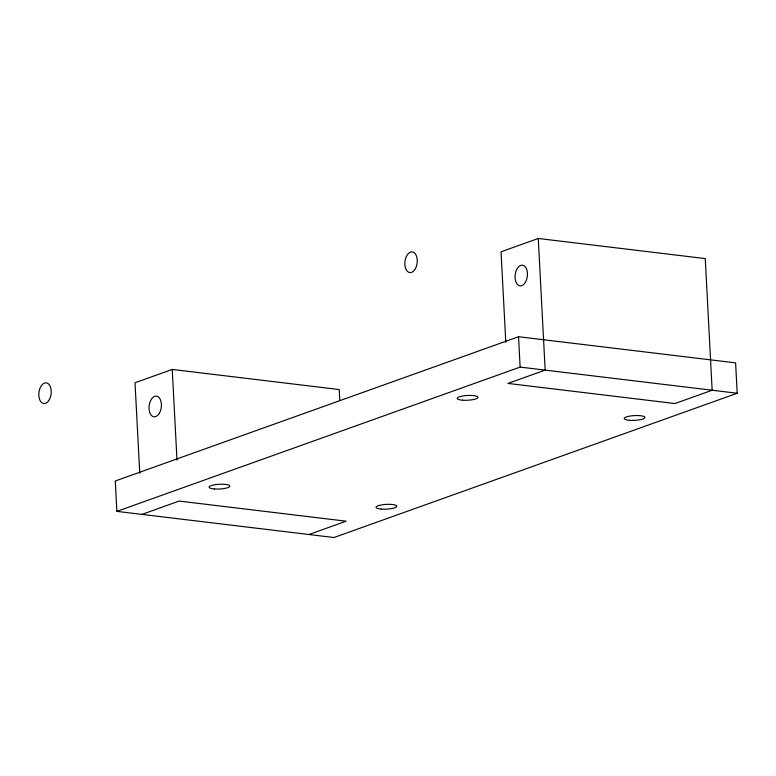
<?xml version="1.0" encoding="UTF-8"?>
<svg xmlns="http://www.w3.org/2000/svg" width="776" height="776" viewBox="0 0 776 776"><rect width="100%" height="100%" fill="white"/><g stroke="black" fill="none" stroke-linecap="round" stroke-linejoin="round"><path stroke-width="1.16" d="M339.791 400.416L339.228 389.552L172.243 369.434L135.014 382.752L139.767 473.331M538.272 238.474L545.169 370.113L507.95 383.431L674.926 403.549L712.155 390.231L705.258 258.592L538.272 238.474L501.044 251.793L505.797 342.371M518.533 336.726L115.275 480.994L116.866 511.374L333.952 537.525L737.2 393.248L735.609 362.867L518.533 336.726L520.124 367.096L116.866 511.374M141.921 514.391L179.14 501.073L346.125 521.191L308.897 534.509M520.124 367.096L737.2 393.248M172.243 369.434L176.986 460.013M159.487 413.026A10.418 6.14 -83.1 0 0 157.014 396.235A10.418 6.14 -83.1 0 0 149.167 410.145A10.418 6.14 -83.1 0 0 159.487 413.026M525.517 282.066A10.418 6.14 -83.1 0 0 523.043 265.285A10.418 6.14 -83.1 0 0 515.186 279.185A10.418 6.14 -83.1 0 0 525.517 282.066M49.383 399.591A10.418 6.14 -83.1 0 0 46.696 382.937A10.418 6.14 -83.1 0 0 38.994 397.07A10.418 6.14 -83.1 0 0 49.383 399.591M415.412 268.632A10.418 6.14 -83.1 0 0 412.725 251.977A10.418 6.14 -83.1 0 0 405.024 266.11A10.418 6.14 -83.1 0 0 415.412 268.632M629.433 420.301A10.418 2.377 -3 0 0 645.002 417.449A10.418 2.377 -3 0 0 629.375 416.178A10.418 2.377 -3 0 0 629.433 420.301M462.447 400.183A10.418 2.377 -3 0 0 478.026 397.341A10.418 2.377 -3 0 0 462.389 396.061A10.418 2.377 -3 0 0 462.447 400.183M381.278 509.085A10.418 2.377 -3 0 0 396.846 506.233A10.418 2.377 -3 0 0 381.22 504.963A10.418 2.377 -3 0 0 381.278 509.085M214.292 488.967A10.418 2.377 -3 0 0 229.871 486.125A10.418 2.377 -3 0 0 214.234 484.855A10.418 2.377 -3 0 0 214.292 488.967"/></g></svg>
